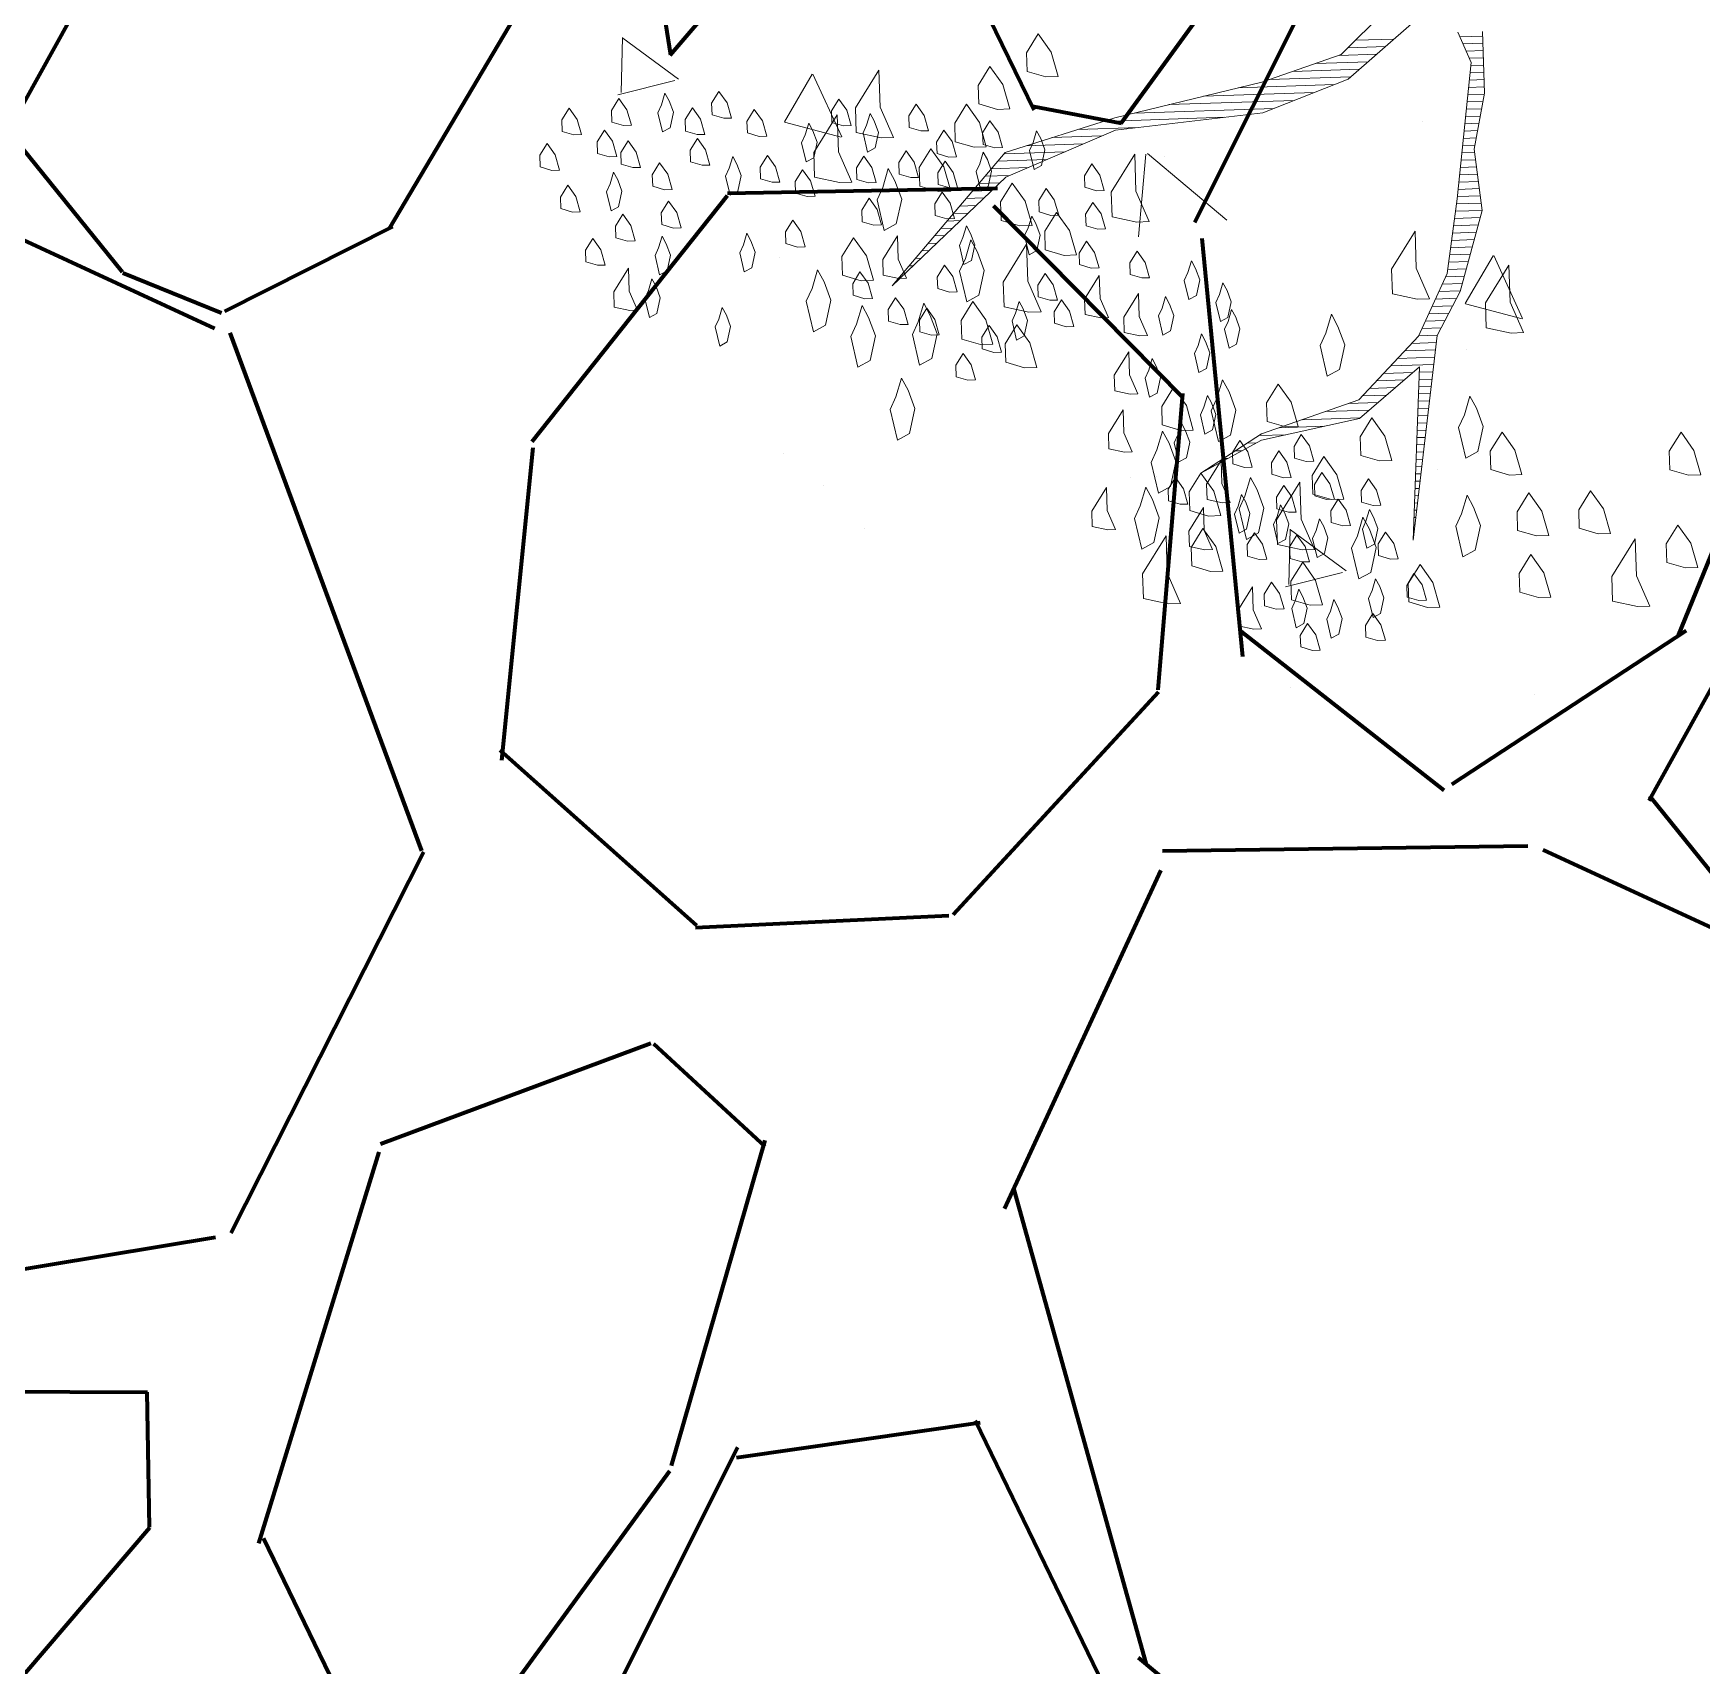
# Model space of a CAD drawing. Header units: millimetres. Extents: x 111 to 1506, y 14 to 566.
# Drawn here: x 218.867 to 220.467, y 112.407 to 113.972 of the extents above; entities that cross this region are included whole.
import ezdxf

# ---------------------------------------------------------------- set-up
doc = ezdxf.new("R2010")
doc.units = ezdxf.units.MM
doc.layers.add('ARBOLES', color=78, linetype='Continuous', lineweight=5)
doc.layers.add('GRASS', color=56, linetype='Continuous', lineweight=0)

# ---------------------------------------------------------------- blocks, each defined once
blk = doc.blocks.new('*X16')
at = {"color": 0}
for p, q in [((17.40356591916934, 15.94), (17.45549347913813, 15.94)), ((17.41626639901354, 15.95), (17.4677154729012, 15.95)), ((17.42698048445519, 15.96), (17.47993746666426, 15.96)), ((17.57067333692794, 15.96), (17.6021194566009, 15.96)), ((17.57467326215949, 15.95), (17.6021194566009, 15.95)), ((17.57867318739104, 15.94), (17.6021194566009, 15.94)), ((17.33856713415669, 15.92), (17.431049491612, 15.92)), ((17.37106652666302, 15.93), (17.44327148537507, 15.93)), ((17.58267311262259, 15.93), (17.6021194566009, 15.93)), ((17.58457930600135, 15.92), (17.6021194566009, 15.92)), ((17.26288055954617, 15.9), (17.39572617704003, 15.9)), ((17.30606774165035, 15.91), (17.41882749784894, 15.91)), ((17.58185208425256, 15.9), (17.6021194566009, 15.9)), ((17.58321569512696, 15.91), (17.6021194566009, 15.91)), ((17.11888325121043, 15.87), (17.31172774717751, 15.87)), ((17.16688235398901, 15.88), (17.33972722379835, 15.88)), ((17.21488145676759, 15.89), (17.36772670041919, 15.89)), ((17.57776125162939, 15.87), (17.59958989692815, 15.87)), ((17.57912486250378, 15.88), (17.60181207761234, 15.88)), ((17.58048847337817, 15.89), (17.6021194566009, 15.89)), ((17.04013480420599, 15.85), (17.12348064503154, 15.85)), ((17.07613413128993, 15.86), (17.24347840197801, 15.86)), ((17.57503402988061, 15.85), (17.59514553555976, 15.85)), ((17.576397640755, 15.86), (17.59736771624395, 15.86)), ((16.96813615003811, 15.83), (17.04722716228014, 15.83)), ((17.00413547712205, 15.84), (17.07294096734009, 15.84)), ((17.57230680813182, 15.83), (17.59070117419137, 15.83)), ((17.57367041900621, 15.84), (17.59292335487556, 15.84)), ((16.91904057447438, 15.8), (16.97008574710027, 15.8)), ((16.92808802440288, 15.81), (16.99579955216023, 15.81)), ((16.93713547433138, 15.82), (17.02151335722018, 15.82)), ((17.56821597550865, 15.8), (17.58559625106659, 15.8)), ((17.56957958638304, 15.81), (17.58625681282299, 15.81)), ((17.57094319725743, 15.82), (17.58847899350718, 15.82)), ((16.90094567461737, 15.78), (16.93005314373287, 15.78)), ((16.90999312454588, 15.79), (16.94437194204032, 15.79)), ((17.56548875375986, 15.78), (17.58759621368236, 15.78)), ((17.56685236463425, 15.79), (17.58659623237447, 15.79)), ((16.88285077476036, 15.76), (16.90770062038009, 15.76)), ((16.89189822468887, 15.77), (16.91887688205647, 15.77)), ((17.56276153201108, 15.76), (17.58959617629814, 15.76)), ((17.56412514288547, 15.77), (17.58859619499025, 15.77)), ((16.86475587490336, 15.74), (16.88534809702732, 15.74)), ((16.87380332483186, 15.75), (16.89652435870371, 15.75)), ((17.5600343102623, 15.74), (17.59159613891391, 15.74)), ((17.56139792113669, 15.75), (17.59059615760602, 15.75)), ((16.83761352511785, 15.71), (16.85181931199816, 15.71)), ((16.84666097504636, 15.72), (16.86299557367455, 15.72)), ((16.85570842497486, 15.73), (16.87417183535093, 15.73)), ((17.55513095225385, 15.71), (17.5905984592483, 15.71)), ((17.556797587767, 15.72), (17.59359610152968, 15.72)), ((17.55846422328014, 15.73), (17.59259612022179, 15.73)), ((16.81951862526085, 15.69), (16.82946678864539, 15.69)), ((16.82856607518935, 15.7), (16.84064305032178, 15.7)), ((17.55179768122756, 15.69), (17.58444472812284, 15.69)), ((17.55346431674071, 15.7), (17.58752159368557, 15.7)), ((16.80142372540384, 15.67), (16.80711426529262, 15.67)), ((16.81047117533234, 15.68), (16.818290526969, 15.68)), ((17.54846441020127, 15.67), (17.57829099699738, 15.67)), ((17.55013104571442, 15.68), (17.58136786256011, 15.68)), ((16.78332882554684, 15.65), (16.78476174193985, 15.65)), ((16.79237627547534, 15.66), (16.79593800361623, 15.66)), ((17.54346450366184, 15.64), (17.56906040030919, 15.64)), ((17.54513113917498, 15.65), (17.57213726587192, 15.65)), ((17.54679777468813, 15.66), (17.57521413143465, 15.66)), ((17.53520970594339, 15.62), (17.56290666918373, 15.62)), ((17.54020961248283, 15.63), (17.56598353474646, 15.63)), ((17.52520989286452, 15.6), (17.55431273478863, 15.6)), ((17.53020979940396, 15.61), (17.559829803621, 15.61)), ((17.51021017324621, 15.57), (17.537170198082, 15.57)), ((17.51521007978565, 15.58), (17.54288437698421, 15.58)), ((17.52020998632508, 15.59), (17.54859855588642, 15.59)), ((17.50021036016734, 15.55), (17.52574184027757, 15.55)), ((17.50521026670678, 15.56), (17.53145601917979, 15.56)), ((17.48034871292338, 15.53), (17.52259571549491, 15.53)), ((17.49034852600225, 15.54), (17.52411083868868, 15.54)), ((17.46034908676564, 15.51), (17.51956546910738, 15.51)), ((17.47034889984451, 15.52), (17.52108059230115, 15.52)), ((17.43034964752902, 15.48), (17.46606848250796, 15.48)), ((17.44034946060789, 15.49), (17.47856824885655, 15.49)), ((17.45034927368676, 15.5), (17.49106801520514, 15.5)), ((17.49812930132524, 15.48), (17.51502009952607, 15.48)), ((17.49884357368802, 15.49), (17.51653522271984, 15.49)), ((17.49955784605079, 15.5), (17.51805034591361, 15.5)), ((17.40004713443373, 15.46), (17.44106894981079, 15.46)), ((17.42034983445015, 15.47), (17.45356871615937, 15.47)), ((17.49670075659969, 15.46), (17.51198985313854, 15.46)), ((17.49741502896246, 15.47), (17.51350497633231, 15.47)), ((17.33604833072895, 15.44), (17.41606941711361, 15.44)), ((17.36804773258134, 15.45), (17.4285691834622, 15.45)), ((17.49527221187413, 15.44), (17.508959606751, 15.44)), ((17.49598648423691, 15.45), (17.51047472994477, 15.45)), ((17.25869941618022, 15.41), (17.27165306837395, 15.41)), ((17.27536577131167, 15.42), (17.31278987763845, 15.42)), ((17.30404892887656, 15.43), (17.3661222140591, 15.43)), ((17.49312939478581, 15.41), (17.50441423716969, 15.41)), ((17.49384366714858, 15.42), (17.50592936036346, 15.42)), ((17.49455793951136, 15.43), (17.50744448355723, 15.43)), ((17.22536670591732, 15.39), (17.23165381605847, 15.39)), ((17.24203306104876, 15.4), (17.25165344221621, 15.4)), ((17.49170085006025, 15.39), (17.50138399078216, 15.39)), ((17.49241512242303, 15.4), (17.50289911397593, 15.4)), ((17.20870035078586, 15.38), (17.21165418990073, 15.38)), ((17.4902723053347, 15.37), (17.49835374439462, 15.37)), ((17.49098657769748, 15.38), (17.49986886758839, 15.38)), ((17.48812948824637, 15.34), (17.49380837481331, 15.34)), ((17.48884376060915, 15.35), (17.49532349800708, 15.35)), ((17.48955803297192, 15.36), (17.49683862120085, 15.36)), ((17.48670094352081, 15.32), (17.49077812842578, 15.32)), ((17.48741521588359, 15.33), (17.49229325161955, 15.33)), ((17.48527239879526, 15.3), (17.48774788203824, 15.3)), ((17.48598667115804, 15.31), (17.48926300523201, 15.31)), ((17.48384385406971, 15.28), (17.48471763565071, 15.28)), ((17.48455812643249, 15.29), (17.48623275884447, 15.29)), ((17.48312958170693, 15.27), (17.48320251245694, 15.27))]:
    blk.add_line(p, q, dxfattribs=at)
blk = doc.blocks.new('E1E')
at = {"layer": 'ARBOLES', "ltscale": 0.2}
for p, q in [((95.53589239913929, 59.55187833175028), (95.53589239913929, 59.55187833175028)), ((96.05984745605137, 59.56668862385395), (96.05984745605137, 59.56668862385395)), ((96.12199305213785, 59.5390584772238), (96.12199305213785, 59.5390584772238)), ((96.17960459498809, 59.52228089270265), (96.17960459498809, 59.52228089270265)), ((95.6009255226575, 59.47837119379487), (95.6009255226575, 59.47837119379487)), ((95.27078577019293, 59.4541159345644), (95.27078577019293, 59.4541159345644)), ((95.58452171995023, 59.44670663478818), (95.5298121822877, 59.4067161867511)), ((95.60448911147448, 59.38315043963625), (95.58192586977013, 59.44281732982635)), ((95.6038394601656, 59.38383969379451), (95.52656696160948, 59.40351568963882)), ((95.76994093795332, 59.38406470091869), (95.76994093795332, 59.38406470091869)), ((95.79750850332499, 59.39714402914289), (95.79750850332499, 59.39714402914289)), ((96.26909610571344, 59.31401346727288), (96.26909610571344, 59.31401346727288)), ((95.47302395451237, 59.25522958106198), (95.47302395451237, 59.25522958106198)), ((95.43610505909115, 59.2210686431245), (95.43610505909115, 59.2210686431245)), ((95.85697547625334, 59.22055793091253), (95.85697547625334, 59.22055793091253)), ((96.5117899379291, 59.21058800854694), (96.4570804002664, 59.17059756050985)), ((96.53175851765573, 59.14703815224089), (96.5091952759514, 59.20670504243098)), ((96.32167924824448, 59.1674116423067), (96.25444151352262, 59.15895844912603)), ((96.31284377906051, 59.10409267544405), (96.32203660558324, 59.16721739011022)), ((96.53110944283941, 59.14772774366183), (96.45383694428328, 59.16740373950613)), ((96.31222996684453, 59.10361924484577), (96.2541850288607, 59.15829070924932)), ((95.92142910948124, 59.04482690011905), (95.89361575795229, 59.13638126765208)), ((95.49325417549638, 59.11433350925407), (95.49325417549638, 59.11433350925407)), ((95.91995500519356, 59.04322960773975), (95.80626733749607, 59.08039179101824)), ((95.5053764720275, 59.00217781744668), (95.44733153404371, 59.05684928185023)), ((95.5148264315825, 59.06597332413779), (95.44758869686069, 59.057520130957)), ((95.505991272701, 59.00265368777985), (95.51518409922373, 59.06577840244612)), ((95.90080178791315, 59.03942887398277), (95.90080178791315, 59.03942887398277)), ((95.99240934325658, 59.04428227560839), (95.99240934325658, 59.04428227560839)), ((95.82557020967845, 58.95662574946349), (95.82557020967845, 58.95662574946349)), ((95.64030462664577, 58.88973910508962), (95.64030462664577, 58.88973910508962))]:
    blk.add_line(p, q, dxfattribs=at)
for points in [[(95.70240777502559, 59.51578741147561), (95.731319704394, 59.52086786205796), (95.74290443008086, 59.49485162781279), (95.7342657706642, 59.44424276730143), (95.71688868213405, 59.48326711866904), (95.68939990105213, 59.50999515690368)], [(95.52807987344208, 59.50302690015785), (95.54208374275566, 59.50439199246345), (95.54751364635176, 59.4921978630811), (95.5448142823156, 59.47638386563214), (95.5312551110873, 59.48495812694811), (95.5199506058098, 59.49940703209136)], [(95.59990918787572, 59.50578765189157), (95.61797769100555, 59.50896267823036), (95.62521756246693, 59.49270383905382), (95.6198188343947, 59.46107584415613), (95.60895902720259, 59.48546410292083), (95.59177992024357, 59.50216778382518)], [(95.52585638301505, 59.45333013205043), (95.52630108110048, 59.46326948567199), (95.51318660795759, 59.48178310060932), (95.50686730819069, 59.47409852274875), (95.51004254583599, 59.45602974953901), (95.51953708324814, 59.44564555418985), (95.52722165279505, 59.439326068635)], [(95.567867990956, 59.45742540896713), (95.5683126890414, 59.4673647625887), (95.55519821589851, 59.48587837752603), (95.54887891613173, 59.47819379966545), (95.55205415377706, 59.46012502645571), (95.56154869118919, 59.44974083110655), (95.56923326073608, 59.44342134555158)], [(95.58457122430596, 59.47460449872157), (95.59857509361954, 59.47596959102718), (95.60400499721564, 59.46377546164483), (95.60130563317959, 59.44796146419598), (95.5877464619512, 59.45653572551195), (95.5764419566737, 59.47098463065508)], [(95.46260103429884, 59.46412860200478), (95.47660490361264, 59.46549369431028), (95.48203480720863, 59.4532995649279), (95.47933544317249, 59.43748556747907), (95.4657762719442, 59.44605982879493), (95.45447176666669, 59.46050873393828)], [(95.54992104290993, 59.45568054245999), (95.57232903529172, 59.45786486575665), (95.58101757955677, 59.43835269007278), (95.57669824984845, 59.41304825981699), (95.55500183161, 59.42676818092892), (95.53691316893669, 59.44988828788819)], [(95.67136112322709, 59.46299422766747), (95.69376911560896, 59.46517855096401), (95.70245765987413, 59.44566637528014), (95.69813833016569, 59.42036194502435), (95.67644191192724, 59.43408186613628), (95.65835324925379, 59.45720197309543)], [(95.77476242571942, 59.4233069836387), (95.77547399986263, 59.4392112280472), (95.75448915576763, 59.46883539356774), (95.7443774632159, 59.45653908043464), (95.74945825191598, 59.42762671890347), (95.76465073316764, 59.4110106705055), (95.77694703299782, 59.40089868066881)], [(95.79916977143641, 59.46300804667981), (95.81723827456624, 59.4661830730186), (95.8244781460276, 59.44992423384205), (95.81907941795536, 59.41829623894447), (95.80821961076315, 59.44268449770907), (95.79104050380413, 59.45938817861331)], [(96.08344341521268, 59.41267883512596), (96.08415498935591, 59.42858307953456), (96.0631701452608, 59.45820724505499), (96.05305845270908, 59.44591093192189), (96.05813924140915, 59.4169985703907), (96.07333172266081, 59.40038252199274), (96.0856280224911, 59.39027053215617)], [(95.49019525036456, 59.41309730871425), (95.49063994844995, 59.42303666233583), (95.47752547530712, 59.44155027727315), (95.47120617554029, 59.43386569941257), (95.47438141318564, 59.41579692620284), (95.48387595059776, 59.40541273085369), (95.49156052014455, 59.39909324529871)], [(95.68669411884157, 59.44214795461372), (95.70476262197135, 59.44532298095265), (95.71200249343285, 59.4290641417761), (95.70660376536051, 59.39743614687841), (95.69574395816828, 59.42182440564311), (95.67856485120937, 59.43852808654724)], [(96.40546313678821, 59.43587270129255), (96.42353163991804, 59.43904772763135), (96.4307715113795, 59.42278888845492), (96.42537278330715, 59.39116089355711), (96.41451297611505, 59.41554915232193), (96.39733386915606, 59.43225283322606)], [(95.62435934182, 59.42900300753085), (95.6383632111337, 59.43036809983646), (95.64379311472969, 59.41817397045411), (95.64109375069363, 59.40235997300537), (95.62753457946523, 59.41093423432122), (95.61623007418771, 59.42538313946446)], [(96.30654665542174, 59.40643834791062), (96.30699135350703, 59.41637770153208), (96.29387688036415, 59.43489131646952), (96.28755758059737, 59.42720673860894), (96.29073281824269, 59.4091379653991), (96.30022735565481, 59.39875377005005), (96.30791192520171, 59.39243428449497)], [(96.39418980703445, 59.40649948215575), (96.39463450511988, 59.41643883577721), (96.381520031977, 59.43495245071476), (96.37520073221017, 59.42726787285395), (96.37837596985551, 59.40919909964446), (96.38787050726768, 59.39881490429518), (96.39555507681456, 59.39249541874009)], [(95.42345005874101, 59.40715818258836), (95.44585805112287, 59.40934250588489), (95.45454659538784, 59.38983033020114), (95.45022726567976, 59.36452589994536), (95.42853084744108, 59.3782458210574), (95.41044218476765, 59.40136592801654)], [(95.4359897409753, 59.40357222969786), (95.449993610289, 59.40493732200348), (95.45542351388501, 59.39274319262112), (95.45272414984896, 59.37692919517217), (95.43916497862068, 59.38550345648813), (95.42786047334305, 59.39995236163149)], [(95.52974754265499, 59.36096687999832), (95.53045911679831, 59.37687112440681), (95.50947427270313, 59.40649528992735), (95.49936258015137, 59.39419897679413), (95.50444336885145, 59.36528661526317), (95.51963585010336, 59.3486705668651), (95.53193214993341, 59.33855857702853)], [(95.57605960963579, 59.37340102847364), (95.5765043077212, 59.383340382095), (95.5633898345783, 59.40185399703254), (95.55707053481152, 59.39416941917197), (95.56024577245677, 59.37610064596213), (95.569740309869, 59.36571645061296), (95.57742487941576, 59.359396965058)], [(95.58249061269184, 59.40004014269452), (95.61140254206036, 59.40512059327698), (95.62298726774706, 59.37910435903181), (95.61434860833052, 59.32849549852033), (95.59697151980042, 59.36751984988807), (95.56948273871845, 59.39424788812247)], [(95.5778384019774, 59.41315844295949), (95.59184227129109, 59.41452353526511), (95.59727217488708, 59.40232940588275), (95.59457281085103, 59.38651540843391), (95.58101363962277, 59.39508966974976), (95.56970913434513, 59.40953857489301)], [(95.62394581925837, 59.37524152962936), (95.62439051734378, 59.38518088325093), (95.61127604420076, 59.40369449818824), (95.60495674443398, 59.39600992032767), (95.60813198207931, 59.37794114711804), (95.61762651949144, 59.36755695176877), (95.62531108903832, 59.36123746621392)], [(95.66709167836729, 59.36756876121632), (95.66780325251072, 59.3834730056248), (95.64681840841551, 59.41309717114535), (95.63670671586377, 59.40080085801211), (95.64178750456385, 59.37188849648105), (95.65697998581564, 59.35527244808319), (95.6692762856457, 59.3451604582464)], [(95.67002206101543, 59.38114674057935), (95.67046675910083, 59.39108609420081), (95.65735228595794, 59.40959970913825), (95.65103298619115, 59.40191513127756), (95.6542082238364, 59.38384635806783), (95.66370276124864, 59.37346216271878), (95.67138733079551, 59.36714267716371)], [(95.69742675602235, 59.40445770061586), (95.71983474840424, 59.40664202391239), (95.72852329266928, 59.38712984822853), (95.72420396296094, 59.36182541797272), (95.70250754472242, 59.37554533908467), (95.68441888204909, 59.39866544604392)], [(95.73280153612238, 59.40423104128381), (95.74680540543608, 59.40559613358919), (95.75223530903229, 59.39340200420693), (95.74953594499613, 59.3775880067581), (95.73597677376772, 59.38616226807396), (95.72467226849031, 59.40061117321731)], [(95.78131624755468, 59.35608207472914), (95.78202782169788, 59.37198631913763), (95.76104297760268, 59.40161048465829), (95.75093128505108, 59.38931417152506), (95.75601207375112, 59.36040180999389), (95.77120455500294, 59.34378576159604), (95.783500854833, 59.33367377175947)], [(96.45969982170143, 59.40157565602889), (96.47370369101499, 59.4029407483345), (96.47913359461116, 59.39074661895215), (96.47643423057495, 59.37493262150319), (96.4628750593467, 59.38350688281916), (96.45157055406929, 59.3979557879625)], [(95.68809056414528, 59.38432176691814), (95.70615906727508, 59.38749679325683), (95.71339893873647, 59.3712379540804), (95.70800021066424, 59.33960995918282), (95.697140403472, 59.36399821794765), (95.67996129651299, 59.38070189885165)], [(96.15722121419316, 59.35200689610614), (96.15793278833635, 59.36791114051474), (96.13694794424141, 59.39753530603517), (96.12683625168967, 59.38523899290207), (96.1319170403896, 59.356326631371), (96.14710952164141, 59.33971058297292), (96.15940582147155, 59.32959859313637)], [(96.22012586163014, 59.3332554357401), (96.22083743577349, 59.34915968014871), (96.19985259167825, 59.37878384566902), (96.18974089912655, 59.36648753253591), (96.1948216878267, 59.33757517100485), (96.2100141690784, 59.32095912260688), (96.22231046890846, 59.31084713277021)], [(96.4019055521051, 59.35635787232086), (96.40235025019041, 59.36629722594232), (96.38923577704752, 59.38481084087964), (96.38291647728072, 59.37712626301906), (96.38609171492605, 59.35905748980921), (96.3955862523382, 59.34867329446028), (96.40327082188507, 59.3423538089051)], [(95.48435182420681, 59.37152996019522), (95.49835569352062, 59.37289505250082), (95.50378559711672, 59.36070092311824), (95.50108623308056, 59.34488692566951), (95.48752706185229, 59.35346118698537), (95.47622255657477, 59.36791009212872)], [(95.52683930575716, 59.34174246645345), (95.52728400384257, 59.35168182007479), (95.51416953069969, 59.37019543501223), (95.50785023093277, 59.36251085715166), (95.5110254685781, 59.34444208394181), (95.52052000599024, 59.33405788859277), (95.52820457553699, 59.32773840303769)], [(95.61356188567531, 59.3657470177357), (95.62756575498899, 59.36711211004108), (95.63299565858509, 59.35491798065872), (95.63029629454893, 59.33910398321), (95.61673712332063, 59.34767824452585), (95.60543261804314, 59.3621271496692)], [(95.76538095769882, 59.33106626498957), (95.76582565578421, 59.34100561861093), (95.75271118264132, 59.35951923354836), (95.74639188287455, 59.3518346556878), (95.74956712051987, 59.33376588247807), (95.759061657932, 59.32338168712889), (95.76674622747879, 59.31706220157393)], [(95.81504595966285, 59.37266418063125), (95.83311446279268, 59.37583920697004), (95.84035433425419, 59.3595803677936), (95.83495560618181, 59.32795237289582), (95.82409579898972, 59.35234063166062), (95.80691669203081, 59.36904431256475)], [(96.01383066961435, 59.36376734607796), (96.02783453892805, 59.36513243838355), (96.03326444252414, 59.35293830900121), (96.03056507848798, 59.33712431155235), (96.01700590725972, 59.34569857286833), (96.00570140198221, 59.36014747801146)], [(96.09218184432623, 59.32304562324673), (96.0928934184696, 59.33894986765522), (96.07190857437435, 59.36857403317575), (96.06179688182252, 59.35627772004266), (96.06687767052273, 59.32736535851146), (96.08207015177452, 59.31074931011362), (96.09436645160456, 59.30063732027706)], [(96.43804255836464, 59.36270792499833), (96.45204642767831, 59.36407301730394), (96.45747633127432, 59.35187888792158), (96.45477696723827, 59.33606489047275), (96.44121779601, 59.34463915178871), (96.42991329073236, 59.35908805693184)], [(95.30927537440223, 59.34852383288015), (95.33168336678402, 59.3507081561767), (95.34037191104919, 59.33119598049284), (95.33605258134087, 59.30589155023704), (95.31435616310243, 59.31961147134897), (95.29626750042887, 59.34273157830812)], [(95.5494171407884, 59.35666678044679), (95.56342101010219, 59.35803187275239), (95.5688509136982, 59.34583774337004), (95.56615154966202, 59.3300237459212), (95.55259237843364, 59.33859800723716), (95.54128787315624, 59.35304691238029)], [(96.31248360815066, 59.31653932358965), (96.31292830623607, 59.32647867721111), (96.29981383309321, 59.34499229214843), (96.29349453332638, 59.33730771428797), (96.29666977097172, 59.31923894107812), (96.30616430838388, 59.30885474572919), (96.31384887793062, 59.30253526017399)], [(96.50942717471314, 59.35552932311058), (96.52343104402672, 59.35689441541619), (96.52886094762282, 59.34470028603384), (96.52616158358654, 59.328886288585), (96.51260241235836, 59.33746054990097), (96.50129790708084, 59.3519094550441)], [(95.42786915814628, 59.29222054045332), (95.4285807322896, 59.30812478486192), (95.40759588819452, 59.33774895038247), (95.39748419564276, 59.32545263724925), (95.40256498434285, 59.29654027571807), (95.41775746559452, 59.27992422732022), (95.43005376542469, 59.26981223748367)], [(95.52594990958636, 59.32186375921041), (95.53995377890001, 59.32322885151603), (95.54538368249601, 59.31103472213368), (95.54268431845995, 59.29522072468472), (95.5291251472317, 59.30379498600068), (95.51782064195405, 59.31824389114392)], [(95.57314037913194, 59.33352703777432), (95.59554837151373, 59.33571136107096), (95.60423691577878, 59.31619918538711), (95.59991758607048, 59.29089475513129), (95.57822116783191, 59.30461467624336), (95.56013250515858, 59.32773478320249)], [(95.57834545111031, 59.33545354802089), (95.59234932042402, 59.33681864032661), (95.59777922402003, 59.32462451094425), (95.59507985998395, 59.3088105134953), (95.58152068875569, 59.31738477481125), (95.57021618347817, 59.33183367995439)], [(95.63391623027965, 59.33097456362173), (95.64792009959335, 59.33233965592733), (95.65335000318936, 59.32014552654497), (95.65065063915328, 59.30433152909614), (95.63709146792499, 59.3129057904121), (95.62578696264738, 59.32735469555523)], [(95.67999247203684, 59.33687977457161), (95.69399634135056, 59.33824486687723), (95.69942624494655, 59.32605073749487), (95.69672688091049, 59.31023674004602), (95.68316770968208, 59.31881100136187), (95.67186320440467, 59.33325990650522)], [(95.76398904387285, 59.32498538990152), (95.78639703625477, 59.32716971319819), (95.7950855805198, 59.30765753751432), (95.79076625081137, 59.28235310725852), (95.76906983257292, 59.29607302837057), (95.7509811698996, 59.31919313532971)], [(95.95844546417885, 59.32584392787604), (95.9808534565606, 59.32802825117248), (95.9895420008258, 59.30851607548873), (95.98522267111744, 59.28321164523303), (95.963526252879, 59.29693156634497), (95.94543759020544, 59.32005167330412)], [(95.99804800795906, 59.3226448392865), (96.01205187727275, 59.3240099315921), (96.01748178086899, 59.31181580220975), (96.0147824168327, 59.2960018047609), (96.00122324560441, 59.30457606607688), (95.98991874032689, 59.31902497122)], [(96.01555774877257, 59.32010058463247), (96.0379657411542, 59.32228490792914), (96.04665428541936, 59.30277273224515), (96.04233495571104, 59.27746830198934), (96.02063853747259, 59.29118822310129), (96.00254987479916, 59.31430833006054)], [(96.07213198834364, 59.33128023484759), (96.08613585765731, 59.33264532715321), (96.09156576125332, 59.32045119777085), (96.08886639721723, 59.304637200322), (96.07530722598896, 59.31321146163786), (96.06400272071134, 59.32766036678122)], [(96.1100789624685, 59.33356557773111), (96.12408283178223, 59.33493067003671), (96.1295127353783, 59.32273654065436), (96.12681337134217, 59.30692254320551), (96.11325420011387, 59.31549680452149), (96.10194969483636, 59.32994570966461)], [(96.15933044187108, 59.32140201547126), (96.17333431118473, 59.32276710777687), (96.17876421478073, 59.31057297839451), (96.17606485074457, 59.29475898094579), (96.16250567951641, 59.30333324226165), (96.15120117423876, 59.31778214740488)], [(96.39469685616737, 59.32879458721735), (96.40870072548107, 59.33015967952274), (96.41413062907719, 59.31796555014038), (96.411431265041, 59.30215155269165), (96.39787209381271, 59.31072581400751), (96.3865675885352, 59.32517471915075)], [(96.48145061160942, 59.30897701421946), (96.4818953096948, 59.31891636784091), (96.46878083655196, 59.33742998277823), (96.46246153678514, 59.32974540491766), (96.46563677443035, 59.31167663170803), (96.47513131184259, 59.30129243635888), (96.48281588138941, 59.29497295080391)], [(96.54965999031258, 59.31986718554144), (96.56366385962615, 59.32123227784692), (96.56909376322224, 59.3090381484647), (96.56639439918608, 59.29322415101573), (96.5528352279577, 59.30179841233171), (96.5415307226803, 59.31624731747494)], [(95.19942001977181, 59.31519391342754), (95.22833194914021, 59.3202743640101), (95.23991667482703, 59.29425812976494), (95.23127801541037, 59.24364926925345), (95.21390092688029, 59.28267362062118), (95.18641214579841, 59.30940165885571)], [(95.6167682988445, 59.30385612024593), (95.63077216815807, 59.3052212125514), (95.63620207175421, 59.29302708316896), (95.63350270771812, 59.27721308572021), (95.61994353648984, 59.28578734703608), (95.60863903121223, 59.30023625217943)], [(95.7394463290613, 59.27508833337951), (95.74015790320452, 59.290992577788), (95.71917305910941, 59.32061674330854), (95.70906136655772, 59.30832043017521), (95.71414215525776, 59.27940806864426), (95.72933463650944, 59.26279202024629), (95.74163093633972, 59.25268003040961)], [(95.74959829604352, 59.28994375819802), (95.75004299412892, 59.29988311181948), (95.73692852098604, 59.3183967267568), (95.73060922121924, 59.31071214889623), (95.73378445886458, 59.29264337568659), (95.74327899627673, 59.28225918033746), (95.7509635658236, 59.27593969478248)], [(95.82460284812264, 59.274635736722), (95.82504754620804, 59.28457509034346), (95.81193307306528, 59.30308870528079), (95.80561377329822, 59.29540412742021), (95.80878901094358, 59.2773353542106), (95.81828354835571, 59.26695115886142), (95.8259681179026, 59.26063167330635)], [(95.834066210011, 59.30807366565288), (95.85213471314086, 59.31124869199179), (95.85937458460232, 59.29498985281525), (95.85397585652996, 59.26336185791757), (95.84311604933777, 59.28775011668226), (95.82593694237885, 59.30445379758639)], [(96.17099054715837, 59.3035823588912), (96.19339853954004, 59.30576668218774), (96.20208708380522, 59.28625450650389), (96.19776775409692, 59.26095007624807), (96.17607133585844, 59.27466999736025), (96.15798267318488, 59.29779010431939)], [(95.33823718861916, 59.28348324726726), (95.36064518100096, 59.2856675705638), (95.36933372526613, 59.26615539487993), (95.36501439555781, 59.24085096462424), (95.34331797731936, 59.25457088573607), (95.32522931464581, 59.27769099269543)], [(95.99175988371604, 59.27113813714575), (95.99220458180132, 59.28107749076734), (95.97909010865843, 59.29959110570478), (95.97277080889164, 59.2919065278442), (95.97594604653698, 59.27383775463446), (95.98544058394913, 59.26345355928543), (95.993125153496, 59.25713407373034)], [(96.13179857685274, 59.2847890602016), (96.14986707998257, 59.2879640865405), (96.15710695144405, 59.27170524736395), (96.1517082233717, 59.24007725246626), (96.1408484161796, 59.26446551123108), (96.1236693092207, 59.28116919213521)], [(96.25376876685976, 59.29526495691861), (96.26777263617343, 59.29663004922399), (96.27320253976966, 59.28443591984164), (96.27050317573335, 59.26862192239302), (96.25694400450509, 59.27719618370889), (96.24563949922745, 59.29164508885212)], [(96.42092580245314, 59.29176735734249), (96.43492967176692, 59.29313244964799), (96.44035957536293, 59.28093832026563), (96.43766021132677, 59.26512432281679), (96.42410104009848, 59.27369858413276), (96.41279653482107, 59.28814748927599)], [(96.46430268017416, 59.28185857084353), (96.47830654948795, 59.28322366314914), (96.48373645308395, 59.27102953376679), (96.48103708904776, 59.25521553631795), (96.46747791781948, 59.26378979763381), (96.456173412542, 59.27823870277716)], [(95.53848597176868, 59.27133366811908), (95.56089396415035, 59.27351799141564), (95.56958250841541, 59.25400581573187), (95.56526317870718, 59.22870138547607), (95.54356676046864, 59.24242130658801), (95.52547809779519, 59.26554141354728)], [(95.65342211509909, 59.27575122604053), (95.67583010748095, 59.27793554933707), (95.684518651746, 59.25842337365309), (95.6801993220377, 59.2331189433974), (95.65850290379913, 59.24683886450934), (95.6404142411257, 59.26995897146859)], [(95.93167977264515, 59.26386783389038), (95.94568364195896, 59.26523292619599), (95.95111354555496, 59.25303879681364), (95.94841418151879, 59.23722479936479), (95.93485501029049, 59.24579906068065), (95.92355050501298, 59.260247965824)], [(95.97800715998748, 59.26441127353841), (96.00691908935588, 59.26949172412085), (96.0185038150427, 59.24347548987582), (96.00986515562607, 59.19286662936421), (95.99248806709593, 59.23189098073196), (95.9649992860141, 59.2586190189666)], [(96.06911216264956, 59.23483601934633), (96.06982373679287, 59.25074026375494), (96.04883889269777, 59.28036442927525), (96.03872720014608, 59.26806811614214), (96.04380798884623, 59.23915575461096), (96.05900047009793, 59.22253970621323), (96.07129676992798, 59.21242771637643)], [(96.071718465782, 59.27751875694621), (96.0857223350957, 59.2788838492517), (96.09115223869179, 59.26668971986946), (96.08845287465547, 59.2508757224205), (96.0748937034272, 59.25944998373647), (96.0635891981498, 59.27389888887971)], [(96.36087686690615, 59.24067492980696), (96.36132156499156, 59.25061428342842), (96.34820709184866, 59.26912789836575), (96.34188779208188, 59.26144332050515), (96.3450630297271, 59.24337454729542), (96.35455756713934, 59.23299035194638), (96.362242136686, 59.22667086639119)], [(96.49412038666686, 59.28052404566056), (96.50812425598059, 59.28188913796615), (96.51355415957669, 59.26969500858381), (96.51085479554052, 59.25388101113496), (96.49729562431223, 59.26245527245094), (96.48599111903471, 59.27690417759406)], [(96.54156189820395, 59.27242519319491), (96.55556576751765, 59.27379028550051), (96.56099567111383, 59.26159615611815), (96.55829630707755, 59.24578215866931), (96.54473713584929, 59.25435641998529), (96.53343263057177, 59.2688053251284)], [(95.1647656124084, 59.25300054377229), (95.18717360479015, 59.25518486706896), (95.19586214905537, 59.23567269138498), (95.19154281934692, 59.2103682611293), (95.16984640110846, 59.22408818224123), (95.15175773843502, 59.24720828920048)], [(95.2731978187523, 59.25452197440773), (95.29560581113415, 59.25670629770438), (95.30429435539914, 59.23719412202051), (95.2999750256909, 59.21188969176471), (95.27827860745235, 59.22560961287676), (95.2601899447789, 59.24872971983591)], [(95.78262241570533, 59.22671833552526), (95.78306711379076, 59.23665768914673), (95.76995264064787, 59.25517130408415), (95.76363334088109, 59.24748672622357), (95.76680857852628, 59.22941795301385), (95.77630311593857, 59.21903375766468), (95.78398768548544, 59.2127142721096)], [(95.84902182654301, 59.24167321664133), (95.86709032967285, 59.24484824298012), (95.87433020113431, 59.22858940380369), (95.86893147306196, 59.19696140890612), (95.85807166586987, 59.22134966767082), (95.84089255891097, 59.23805334857483)], [(95.96060808296707, 59.24265460146447), (95.97461195228077, 59.24401969377008), (95.98004185587676, 59.23182556438772), (95.97734249184069, 59.21601156693889), (95.96378332061244, 59.22458582825474), (95.9524788153348, 59.23903473339787)], [(96.39113927148428, 59.24927975824532), (96.40514314079796, 59.25064485055092), (96.41057304439396, 59.23845072116858), (96.4078736803578, 59.22263672371973), (96.39431450912953, 59.23121098503571), (96.38301000385212, 59.24565989017882)], [(95.39321475078295, 59.2300271707981), (95.41562274316463, 59.23221149409464), (95.42431128742979, 59.21269931841088), (95.41999195772148, 59.18739488815508), (95.39829553948306, 59.20111480926703), (95.38020687680948, 59.22423491622616)], [(95.46770412390669, 59.18525947618677), (95.46841569805012, 59.20116372059538), (95.44743085395493, 59.23078788611569), (95.43731916140318, 59.21849157298258), (95.44239995010322, 59.18957921145164), (95.45759243135504, 59.17296316305367), (95.46988873118508, 59.16285117321711)], [(95.83730379870386, 59.20236064388318), (95.83774849678929, 59.21229999750453), (95.82463402364641, 59.23081361244197), (95.81831472387958, 59.2231290345814), (95.82148996152493, 59.20506026137178), (95.83098449893707, 59.19467606602261), (95.83866906848385, 59.18835658046752)], [(95.89871800403095, 59.23944900800306), (95.91678650716078, 59.24262403434186), (95.92402637862206, 59.22636519516531), (95.9186276505498, 59.19473720026775), (95.9077678433577, 59.21912545903244), (95.8905887363987, 59.23582913993657)], [(96.08079948063248, 59.21337308369543), (96.08124417871788, 59.22331243731689), (96.068129705575, 59.24182605225432), (96.0618104058082, 59.23414147439375), (96.06498564345354, 59.21607270118403), (96.07448018086569, 59.20568850583486), (96.08216475041245, 59.1993690202799)], [(96.1884175205369, 59.19443697132811), (96.18912909468024, 59.2103412157367), (96.16814425058504, 59.23996538125714), (96.15803255803343, 59.2276690681239), (96.1631133467335, 59.19875670659285), (96.17830582798528, 59.18214065819488), (96.19060212781531, 59.17202866835832)], [(96.18152592986445, 59.23874272728328), (96.19552979917812, 59.24010781958888), (96.20095970277424, 59.22791369020642), (96.19826033873807, 59.21209969275757), (96.18470116750977, 59.22067395407343), (96.17339666223228, 59.23512285921679)], [(96.26510444766113, 59.23699392749522), (96.27910831697481, 59.23835901980082), (96.28453822057081, 59.22616489041847), (96.28183885653476, 59.2103508929695), (96.2682796853065, 59.21892515428549), (96.25697518002896, 59.23337405942885)], [(96.30892602346754, 59.23702449461796), (96.32292989278123, 59.23838958692345), (96.32835979637724, 59.2261954575411), (96.32566043234107, 59.21038146009225), (96.31210126111289, 59.21895572140811), (96.30079675583528, 59.23340462655145)], [(96.46074509549105, 59.20234374187173), (96.46118979357644, 59.21228309549318), (96.44807532043357, 59.23079671043061), (96.44175602066655, 59.22311213257004), (96.444931258312, 59.2050433593602), (96.45442579572423, 59.19465916401114), (96.46211036527092, 59.18833967845607)], [(96.49234159432528, 59.24076663117471), (96.50634546363895, 59.24213172348021), (96.51177536723507, 59.22993759409795), (96.50907600319887, 59.214123596649), (96.49551683197063, 59.22269785796497), (96.48421232669314, 59.23714676310821)], [(95.76096515236866, 59.18785060449471), (95.76140985045404, 59.19778995811616), (95.74829537731115, 59.21630357305347), (95.74197607754438, 59.20861899519291), (95.74515131518959, 59.19055022198328), (95.75464585260185, 59.18016602663401), (95.76233042214862, 59.17384654107916)], [(96.23684126086545, 59.20820580376839), (96.26575319023395, 59.21328625435095), (96.27733791592064, 59.1872700201058), (96.26869925650412, 59.13666115959418), (96.25132216797388, 59.17568551096193), (96.22383338689218, 59.20241354919657)], [(96.40968364822328, 59.21857201392564), (96.42368751753695, 59.21993710623126), (96.42911742113294, 59.2077429768489), (96.42641805709677, 59.19192897939996), (96.41285888586836, 59.20050324071592), (96.401554380591, 59.21495214585916)], [(95.65133727751768, 59.15791745661969), (95.65204885166092, 59.17382170102808), (95.6310640075658, 59.20344586654861), (95.62095231501408, 59.19114955341539), (95.62603310371416, 59.16223719188433), (95.6412255849661, 59.14562114348637), (95.65352188479612, 59.13550915364969)], [(95.78176419505843, 59.16301750400228), (95.78220889314372, 59.17295685762387), (95.76909442000071, 59.19147047256119), (95.76277512023401, 59.18378589470051), (95.76595035787923, 59.16571712149089), (95.77544489529151, 59.15533292614172), (95.78312946483825, 59.14901344058676)], [(95.93037685391272, 59.19022764874585), (95.94438072322637, 59.19159274105156), (95.9498106268225, 59.17939861166921), (95.94711126278645, 59.16358461422037), (95.93355209155806, 59.17215887553635), (95.92224758628056, 59.18660778067947)], [(95.96504917086253, 59.18849798277112), (95.98745716324429, 59.19068230606779), (95.99614570750944, 59.1711701303838), (95.991826377801, 59.14586570012811), (95.97012995956258, 59.15958562124004), (95.95204129688913, 59.18270572819931)], [(96.01532064148948, 59.17447478554237), (96.01576533957487, 59.18441413916371), (96.002650866432, 59.20292775410114), (95.99633156666508, 59.19524317624056), (95.99950680431033, 59.17717440303071), (96.00900134172242, 59.16679020768178), (96.01668591126933, 59.1604707221267)], [(96.10610785522378, 59.20028927085768), (96.12011172453748, 59.20165436316339), (96.12554162813345, 59.18946023378104), (96.1228422640974, 59.1736462363322), (96.10928309286899, 59.18222049764818), (96.09797858759151, 59.1966694027913)], [(96.20550021019942, 59.19584085358115), (96.21950407951309, 59.19720594588674), (96.22493398310922, 59.1850118165044), (96.22223461907305, 59.16919781905555), (96.20867544784477, 59.17777208037141), (96.19737094256723, 59.19222098551465)], [(96.29406393350685, 59.17195857078927), (96.29450863159212, 59.18189792441073), (96.28139415844923, 59.20041153934817), (96.27507485868244, 59.1927269614876), (96.27825009632777, 59.17465818827785), (96.28774463373993, 59.16427399292871), (96.2954292032868, 59.15795450737372)], [(96.34283953930007, 59.193677779188), (96.35684340861376, 59.19504287149372), (96.36227331220985, 59.18284874211139), (96.35957394817379, 59.16703474466242), (96.34601477694531, 59.17560900597839), (96.33471027166792, 59.19005791112152)], [(96.38847108297176, 59.18964363651654), (96.40247495228544, 59.19100872882215), (96.40790485588165, 59.17881459943981), (96.40520549184549, 59.16300060199096), (96.39164632061708, 59.17157486330681), (96.38034181533959, 59.18602376845005)], [(95.82514107277932, 59.15310871750346), (95.82558577086472, 59.16304807112481), (95.81247129772184, 59.18156168606223), (95.80615199795506, 59.17387710820166), (95.80932723560026, 59.15580833499181), (95.8188217730124, 59.14542413964288), (95.82650634255928, 59.1391046540878)], [(95.87210671070733, 59.17889263569628), (95.886110580021, 59.18025772800188), (95.891540483617, 59.16806359861953), (95.88884111958092, 59.15224960117068), (95.87528194835264, 59.16082386248653), (95.86397744307502, 59.17527276762979)], [(96.02505763687788, 59.17625058096636), (96.04746562925965, 59.1784349042628), (96.0561541735248, 59.15892272857904), (96.05183484381635, 59.13361829832324), (96.03013842557782, 59.1473382194353), (96.0120497629045, 59.17045832639443)], [(96.11652296433049, 59.16596165847163), (96.13052683364407, 59.16732675077712), (96.13595673724016, 59.15513262139478), (96.1332573732041, 59.13931862394593), (96.11969820197572, 59.1478928852619), (96.1083936966983, 59.16234179040502)], [(96.126985906235, 59.17487588431599), (96.14939389861676, 59.17706020761243), (96.15808244288195, 59.15754803192855), (96.15376311317362, 59.13224360167287), (96.13206669493519, 59.14596352278482), (96.1139780322616, 59.16908362974396)], [(96.16259920608756, 59.17186686942141), (96.17660307540123, 59.17323196172713), (96.18203297899746, 59.16103783234465), (96.17933361496121, 59.14522383489592), (96.16577444373293, 59.15379809621178), (96.15446993845552, 59.16824700135503)], [(95.20170439674715, 59.15254353806704), (95.22411238912892, 59.15472786136347), (95.23280093339409, 59.13521568567971), (95.22848160368578, 59.10991125542391), (95.20678518544723, 59.12363117653585), (95.1886965227738, 59.14675128349511)], [(95.99636274218885, 59.15142105196064), (96.01036661150252, 59.152786144266), (96.01579651509851, 59.14059201488377), (96.01309715106235, 59.12477801743493), (95.99953797983419, 59.13335227875079), (95.98823347455657, 59.14780118389415)], [(96.0948657009937, 59.12709392744095), (96.09531039907907, 59.13703328106253), (96.0821959259362, 59.15554689599985), (96.07587662616942, 59.14786231813927), (96.07905186381474, 59.12979354492954), (96.08854640122688, 59.11940934958038), (96.09623097077377, 59.1130898640254)], [(96.23264972817974, 59.13487020666928), (96.23309442626513, 59.14480956029085), (96.21997995312236, 59.16332317522804), (96.21366065335545, 59.1556385973675), (96.21683589100068, 59.13756982415797), (96.22633042841291, 59.1271856288087), (96.23401499795973, 59.12086614325374)], [(95.94034726493412, 59.14596068273822), (95.9543511342478, 59.14732577504382), (95.9597810378438, 59.13513164566147), (95.95708167380774, 59.11931764821274), (95.94352250257946, 59.12789190952849), (95.93221799730185, 59.14234081467184)], [(96.13100270725323, 59.13344398011865), (96.14500657656703, 59.13480907242415), (96.15043648016301, 59.12261494304179), (96.14773711612696, 59.10680094559296), (96.13417794489868, 59.11537520690881), (96.12287343962105, 59.12982411205216)], [(96.21158697191042, 59.14240450283777), (96.24049890127907, 59.14748495342023), (96.25208362696564, 59.12146871917518), (96.24344496754914, 59.07085985866358), (96.226067879019, 59.10988421003132), (96.19857909793717, 59.13661224826585)], [(96.25703753107635, 59.14572981086876), (96.27104140039015, 59.14709490317436), (96.27647130398614, 59.13490077379201), (96.27377193995008, 59.11908677634317), (96.26021276872179, 59.12766103765902), (96.24890826344419, 59.14210994280226)], [(95.9014828341307, 59.12122416253332), (95.93039476349912, 59.12630461311589), (95.94197948918593, 59.10028837887072), (95.93334082976929, 59.04967951835924), (95.91596374123915, 59.08870386972697), (95.88847496015723, 59.11543190796151)], [(96.04701066689512, 59.0814313020051), (96.04745536498041, 59.09137065562656), (96.0343408918374, 59.109884270564), (96.0280215920706, 59.10219969270342), (96.03119682971595, 59.08413091949368), (96.04069136712809, 59.07374672414453), (96.04837593667496, 59.06742723858957)], [(96.10823555426671, 59.11197071067118), (96.13064354664849, 59.11415503396783), (96.13933209091357, 59.09464285828384), (96.13501276120537, 59.06933842802804), (96.11331634296693, 59.0830583491401), (96.09522768029335, 59.10617845609924)], [(96.17212491902357, 59.11766054979243), (96.18612878833727, 59.11902564209782), (96.19155869193337, 59.10683151271547), (96.1888593278972, 59.09101751526672), (96.17530015666892, 59.0995917765827), (96.16399565139128, 59.11404068172593)], [(95.95844694358757, 59.10531358479697), (95.97245081290129, 59.10667867710269), (95.9778807164975, 59.09448454772022), (95.9751813524612, 59.07867055027139), (95.96162218123293, 59.08724481158724), (95.9503176759554, 59.10169371673048)], [(96.08584703719072, 59.10359535213166), (96.0998509065044, 59.10496044443714), (96.1052808101005, 59.0927663150549), (96.1025814460642, 59.07695231760595), (96.08902227483604, 59.08552657892191), (96.07771776955852, 59.09997548406515)], [(95.45332298649522, 59.07753769660262), (95.48223491586364, 59.08261814718497), (95.49381964155049, 59.05660191293991), (95.48518098213384, 59.00599305242842), (95.46780389360373, 59.04501740379605), (95.44031511252187, 59.07174544203058)], [(95.56825912982588, 59.08195525452395), (95.59717105919428, 59.0870357051064), (95.6087557848811, 59.06101947086125), (95.60011712546446, 59.01041061034964), (95.58274003693433, 59.04943496171739), (95.55525125585241, 59.07616299995201)], [(96.0995968948502, 59.06136185015968), (96.12200488723185, 59.06354617345623), (96.13069343149704, 59.04403399777225), (96.1263741017887, 59.01872956751657), (96.10467768355015, 59.03244948862861), (96.08658902087669, 59.05556959558776)], [(96.06204630606504, 59.00567253906574), (96.08445429844679, 59.00785686236217), (96.09314284271186, 58.98834468667842), (96.08882351300352, 58.96304025642262), (96.06712709476513, 58.97676017753468), (96.04903843209163, 58.99988028449381)]]:
    blk.add_lwpolyline(points, close=True, dxfattribs=at)
for points in [[(95.69863717865057, 58.71915158307051), (95.75564969354713, 58.85365031221777), (95.8286161486873, 58.91731620118019), (95.97022972925963, 59.01934354884933), (96.07281968791156, 59.1039941328027), (96.13557468080324, 59.29560578102284), (96.06123496222477, 59.13001036704797), (95.96443736641622, 59.03235166597191), (95.81413524157887, 58.94983649398675), (95.73756103087368, 58.8767704191769), (95.6920833568153, 58.78637649197997)], [(95.64076343506511, 58.77911171810085), (95.61327465398328, 58.80583975633548), (95.56907047366613, 58.95761742654172), (95.54732417057907, 59.04145838384913), (95.55088204129567, 59.12097960589157), (95.58695959694563, 59.21498146436412), (95.67654168162419, 59.29383979374556), (95.72420396296094, 59.36182541797272), (95.67364550020254, 59.30034385230697), (95.57827105268044, 59.23449364004789), (95.53640113418707, 59.15349989869814), (95.46831592835308, 59.34140579298609), (95.53137023033553, 59.11229122403385), (95.52562775234064, 59.05517830496108), (95.53726236287586, 58.95904103452055), (95.57272811407951, 58.89689657619356), (95.58578587290131, 58.83256779457001), (95.61474768711822, 58.7675272089571)]]:
    blk.add_lwpolyline(points, dxfattribs=at)
at = {"layer": 'ARBOLES', "ltscale": 0.2, "xscale": 0.8372139817761642, "yscale": 0.8372139817761642, "zscale": 0.8372139817761642, "rotation": 204.0028523145856}
blk.add_blockref('*X16', (103.6395475192941, 76.97354757922794), dxfattribs=at)

msp = doc.modelspace()

# ---------------------------------------------------------------- hatches: boundary and pattern name
at = {"layer": 'GRASS', "lineweight": 100, "ltscale": 1000, "true_color": 0x261a0d}
h = msp.add_hatch(dxfattribs=at)
h.set_pattern_fill('GRAVEL', color=28, scale=1.7, angle=-112.0852283208683)
h.set_pattern_definition([(115.9275591831317, (798.2428922540852, 1598.222589561143), (-9.063970477445864, 18.35468439347277), [0.2287111999999999, -22.64244968002528]), (72.8845124071316, (798.1428916656057, 1598.428280791641), (-6.094838201485775, -19.54233730385667), [0.3924755999999998, -38.85507209409096]), (20.42521875713165, (798.2583966782064, 1598.803374902584), (-23.71965007661784, -8.721708562133985), [0.2767395999999996, -27.39725541336946]), (155.1884606851316, (798.1138591055873, 1599.577521458542), (30.86609512533933, -14.35876637157613), [0.3574045999999995, -35.38304867076923]), (180.7484258571317, (797.7894455191998, 1599.727500873687), (22.09903787548946, 0.2062158521636182), [0.3504634999999995, -34.69593431775005]), (245.1884606851316, (797.4390114402189, 1599.722923069766), (14.35876637157613, 30.86609512533933), [0.3574045999999996, -35.38304867076924]), (285.6090121458317, (797.2890320250739, 1599.398509483379), (-7.443358276317301, 26.87017710344271), [0.4726492999999999, -46.79224253315719]), (320.1701000540316, (797.4162082909146, 1598.943291736133), (30.18157129471496, -25.08869773786675), [0.4462295999999997, -44.17674654458273]), (9.344337294131659, (797.758890157835, 1598.657476869334), (25.59182681762635, 4.292831249492636), [0.358615, -35.5029242865393]), (63.15112998813171, (798.112746855969, 1598.715704330085), (-8.606190085402462, -16.68872350462789), [0.4094144, -20.06129638394691]), (110.3122094771315, (798.297654160535, 1599.080984070446), (-9.657796932637883, 25.93408873293846), [0.5294615999999999, -52.41673750815132]), (26.72884651313167, (797.4653230789742, 1598.024402331692), (13.92580708083157, 7.191793736437567), [0.1807116999999998, -17.89053618164897]), (59.38400606913165, (797.6267255363457, 1598.105681152762), (-11.45980388463115, -19.20007538854451), [0.3438028999999998, -34.03656940746688]), (112.9147716791316, (797.8018184703296, 1598.401558601157), (-1.575263513412269, 0.6391751429081425), [0.2404157, -2.163747356034269]), (91.11336219313161, (798.0355923519426, 1598.435126029947), (-0.04534868771620765, -9.154667852878214), [0.1294685999999998, -12.81734567996862]), (179.7161811651316, (798.033076706544, 1598.564569730174), (5.36496568314527, -0.3422619153127439), [0.1830951, -8.971685072128649]), (278.8785282112316, (797.8499833494861, 1598.565476703927), (1.233001598100129, -6.004140826053566), [0.2973793, -9.615238921237006]), (49.4798228561317, (797.8958807942572, 1598.271661414054), (-2.853613799228716, -2.511351883916598), [0.2150346999999999, -5.160837322286275]), (264.3043120131317, (798.4037982894306, 1599.478222567952), (-1.665960888844636, -17.67016056284828), [0.3012399999999996, -29.82283674933795]), (318.2609476210316, (798.373901690807, 1599.178469013527), (-14.77119807590796, 13.33198062564363), [0.2527236999999999, -25.0195931704423]), (181.1133621931316, (798.2109334969399, 1598.143826385473), (9.154667852878212, -0.04534868771621606), [0.2589354999999999, -12.68787877996863]), (231.5252313451316, (797.9520460964874, 1598.138795094675), (11.11754196931903, 13.83510970539912), [0.3012399999999996, -29.82283674933727]), (227.3587264591317, (797.427134911115, 1599.874511156555), (6.346402741365738, 6.597967281245549), [0.2904959999999997, -14.23431036703974]), (182.6899122481317, (797.2303510774451, 1599.660819502984), (20.52377436207706, 0.8453909950718471), [0.2434026, -24.0968932075692]), (314.7161811655316, (796.6292782320983, 1598.767248893246), (6.597967281245471, -6.346402741365628), [0.2589354999999999, -12.68787877996862]), (265.2687963154316, (796.8114646154014, 1598.583248562434), (2.00822280415695, 23.03512624599356), [0.2849726999999997, -28.21222014420798]), (317.3587264595316, (796.9424740521233, 1599.539128014819), (-6.597967281245432, 6.346402741365659), [0.1452479999999997, -14.37955836703973]), (349.2247041531316, (796.6676287406727, 1598.861764704051), (6.940229196557683, -0.9814370582204304), [0.08668299999999995, -8.581650173107754]), (53.87852821113169, (796.7527836677724, 1598.84555858204), (-3.492788942136906, -4.086615397328875), [0.3504635, -6.65881606355009]), (73.92377763613156, (796.9593818720247, 1599.128652527577), (-4.816487915669533, -16.391810277032), [0.3247849999999998, -32.15366939672273]), (191.6048392051316, (797.7082096332794, 1598.623002466789), (3.789702169732906, 0.2969132275959935), [0.2451773999999997, -5.884259768288793]), (241.0719982661315, (797.4680440002372, 1598.573682402865), (-14.01650445626399, -25.501129442194), [0.4280497999999999, -42.3768564608481]), (308.8601675800316, (797.2609923091077, 1598.199041778799), (-8.470144022253866, 10.77528005400675), [0.1750251999999999, -17.32754603967789]), (337.9147716791317, (797.3708072681695, 1598.062752840267), (2.21443865632056, 0.9360883705041902), [0.102, -1.598]), (8.171208843131655, (797.0194232802852, 1599.140982543558), (-13.58354516551939, -1.826828053292215), [0.2361708, -23.38098398206466]), (295.9275591833316, (797.2531971618984, 1599.174549972348), (9.063970477445858, -18.35468439347265), [0.4574223999999999, -22.41373848002528]), (247.9147716791316, (797.4531983388573, 1598.763167511352), (0.9360883705041905, -2.21443865632056), [0.4419999999999999, -1.258]), (213.2196181481317, (797.2870128017012, 1598.353598997865), (-17.41859602296829, -11.27840913376679), [0.2687937999999995, -26.61056631143137]), (141.9693757781317, (797.062146316916, 1598.206340503983), (-5.661878910741299, 4.131964085045179), [0.2475233999999999, -12.12866341177684]), (95.56074704313163, (796.8671764307544, 1598.358835564527), (-3.608307418868343, 36.32175818391693), [0.4030104999999996, -39.89810610984092]), (63.34085041913167, (796.8281242242899, 1598.759950168063), (9.884540371218755, 19.83925053145262), [0.4263582999999996, -42.20942479354709])])
h.paths.add_polyline_path([(218.0813046895048, 106.6928289840486), (217.2676162658506, 120.3244898250596), (223.5747309042389, 116.9449183335688)])

# ---------------------------------------------------------------- block references
at = {"layer": 'ARBOLES', "color": 0, "xscale": 0.8310831642732954, "yscale": 0.8310831642732954, "zscale": 0.8310831642732954, "rotation": 157.9147716791316}
msp.add_blockref('E1E', (312.2537332061739, 129.3540232411212), dxfattribs=at)

doc.saveas('drawing.dxf')
